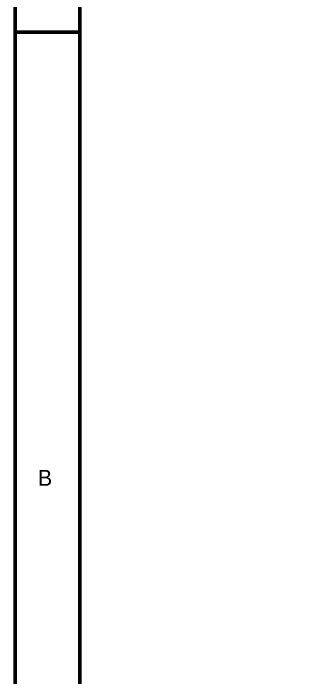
# Model space of a CAD drawing. Header units: inches. Extents: x 0 to 432, y 0 to 280.
# Drawn here: x -0.1 to 23.9, y 158.6 to 211 of the extents above; entities that cross this region are included whole.
import ezdxf

# ---------------------------------------------------------------- set-up
doc = ezdxf.new("R2010")
doc.units = ezdxf.units.IN
doc.layers.add('Sheet', color=255, linetype='Continuous')

msp = doc.modelspace()

# ---------------------------------------------------------------- linework, layer by layer
at = {"layer": 'Sheet'}
for points in [[(0, 279.378, 0.3, 0.3, 0), (431.8, 279.378, 0.3, 0.3, 0), (431.8, 0, 0.3, 0.3, 0), (0, 0, 0.3, 0.3, 0), (0, 279.378, 0.3, 0.3, 0)], [(0, 279.378, 0.0991, 0.0991, 0), (0, 0, 0.0991, 0.0991, 0), (431.8, 0, 0.0991, 0.0991, 0), (431.8, 279.378, 0.0991, 0.0991, 0), (0, 279.378, 0.0991, 0.0991, 0), (0, 279.378, 0.0991, 0.0991, 0)], [(5.099, 274.302, 0.3, 0.3, 0), (426.724, 274.302, 0.3, 0.3, 0), (426.724, 5.076, 0.3, 0.3, 0), (5.099, 5.076, 0.3, 0.3, 0), (5.099, 274.302, 0.3, 0.3, 0)], [(5.099, 274.302, 0.0991, 0.0991, 0), (5.099, 5.076, 0.0991, 0.0991, 0), (426.724, 5.076, 0.0991, 0.0991, 0), (426.724, 274.302, 0.0991, 0.0991, 0), (5.099, 274.302, 0.0991, 0.0991, 0), (5.099, 274.302, 0.0991, 0.0991, 0)]]:
    msp.add_lwpolyline(points, format="xyseb", close=True, dxfattribs=at)
msp.add_lwpolyline([(0, 209.539, 0.3, 0.3, 0), (5.088, 209.539, 0.3, 0.3, 0)], format="xyseb", dxfattribs=at)

# ---------------------------------------------------------------- texts
msp.add_text('B', height=1.258, dxfattribs=at).set_placement((1.797, 173.749))

doc.saveas('drawing.dxf')
